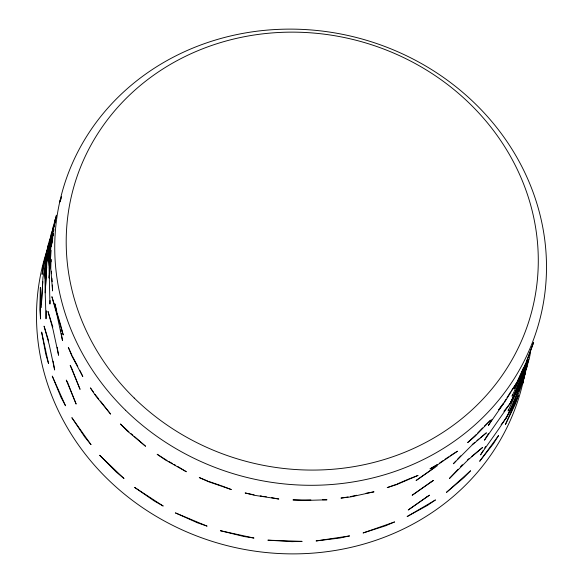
<?xml version="1.0" encoding="UTF-8"?>
<svg xmlns="http://www.w3.org/2000/svg" width="583" height="583" viewBox="0 0 583 583"><rect width="100%" height="100%" fill="white"/><g stroke="black" fill="none" stroke-linecap="round" stroke-linejoin="round"><path stroke-width="0.87" d="M41.284 307.554L42.916 277.836L46.706 255.93L46.523 257.671M46.334 310.783L46.028 318.799L45.204 292.819L46.837 263.108L50.473 242.076M50.08 300.507L49.949 304.064L48.797 255.74L52.587 233.834L50.714 246.23M49.278 275.409L49.125 278.091L50.757 248.373L53.337 233.477M49.387 273.616L51.1 250.435M41.378 303.852L42.821 281.618M46.742 266.883L45.204 292.819L44.876 270.468L53.046 226.772M45.146 270.76L44.782 274.25L45.197 278.71M45.328 269.018L46.341 259.42M49.803 249.05L48.695 259.515L49.285 265.761M49.985 247.301L50.444 242.943M53.126 235.423L53.359 233.696M53.702 231.108L53.928 229.381M54.27 226.794L54.496 225.067M527.936 361.919L528.162 360.258M45.182 271.591L44.782 274.25L46.815 252.075L52.193 233.273M46.123 265.389L46.385 263.618M46.655 261.847L48.666 248.562L51.1 238.36M49.234 255.973L48.695 259.515L50.736 237.339L55.13 221.955M49.635 253.321L49.905 251.543M50.174 249.772L50.444 248.001M52.186 241.267L51.333 246.215L54.248 224.134L56.427 215.185L54.773 223.384M52.47 239.62L52.754 237.973M48.557 243.665L42.093 274.418L43.302 265.28L49.132 241.508L51.049 236.443M47.937 249.83L51.093 234.14L52.762 230.015M52.033 234.228L55.006 219.405M528.584 359.667L527.178 366.641L520.823 382.31M530.545 352.3L529.138 359.274L511.859 400.288L510.081 403.574L484.451 440.187L488.612 433.315M525.115 371.983L522.689 383.534L526.886 366.241M527.309 364.506L527.732 362.779M49.708 243.752L50.991 238.534M503.894 411.285L510.081 403.574L520.626 383.905L527.039 363.552M523.388 377.441C517.223 407.174 497.088 430.465 480.53 454.922L483.307 450.338M512.625 394.523L512.042 396.207L522.74 372.522M508.704 409.259L508.128 410.935L520.153 383.957M519.985 383.869L518.819 387.258L520.626 383.905M522.04 377.944L527.01 363.552L520.779 379.89L510.081 403.574M514.898 401.993L515.481 400.295M518.702 390.982L523.097 378.287M61.616 196.653L59.502 202.512L61.077 198.635M526.048 362.371L533.634 342.381L526.099 363.326L514.002 388.839L523.592 367.611M523.075 378.258C516.225 393.802 512.588 411.62 501.103 424.613M525.217 374.009L516.859 394.625L506.168 418.303M522.062 371.633L525.757 363.194M514.002 388.839L524.54 369.17M492.067 419.345L488.365 425.452L503.165 404.085M484.692 448.05L485.617 446.52M504.638 401.461L506.029 399.231M506.962 397.744L510.672 391.805M511.604 390.37L516.349 383.395L504.484 402.394L498.749 409.74L503.683 402.889M455.811 461.146L453.341 463.784L471.713 445.405L486.404 432.819L480.312 437.84M457.67 459.171L460.759 455.877M458.078 469.293L449.42 478.512L467.792 460.14L482.491 447.555L471.654 456.474M460.555 466.662L462.406 464.68M476.464 434.313L467.661 442.57L474.883 436.47L490.624 420.146L484.458 426.064M477.696 433.038L482.615 427.929M472.186 444.53L474.897 442.3M476.93 440.624L478.956 438.955M467.595 459.819L468.943 458.704M434.838 467.326L416.073 480.53L437.345 465.708M439.706 462.938L443.423 460.395M444.902 459.375L448.619 456.832M450.091 455.855L457.436 451.22L438.431 464.243L430.006 468.87L437.476 464.403M397.169 483.992L409.004 478.92M409.827 478.599L418.062 475.422L396.527 484.641L387.214 487.614L396.374 484.327M350.696 496.556L356.665 495.259M366.088 493.262L374.024 491.819L350.777 496.891L340.946 498.093L348.036 496.971M310.877 499.937L292.965 499.901L302.949 500.513L327.012 499.791L322.479 499.777M260.2 495.841L261.956 496.111M263.713 496.373L266.344 496.782M271.438 497.642L278.827 499.026L254.873 495.368L245.13 492.963L254.122 494.865M208.532 481.347L221.132 485.69M221.97 485.974L231.327 489.56L208.401 481.66L199.269 477.557L207.694 481.004M167.051 460.497L157.148 454.266L165.317 459.907L186.327 471.742L177.83 466.568M168.589 461.364L172.444 463.529M173.982 464.396L175.519 465.263M128.872 431.843L120.382 423.987L127.276 430.954L145.568 446.272L134.228 436.332M130.876 433.526L132.888 435.21M98.767 399.064L95.014 394.297M100.4 401.06L110.617 414.112L95.743 395.908L90.387 387.884L93.469 392.162M72.256 355.994L77.787 366.357M71.286 367.428L70.2 365.344L80.06 389.349L71.643 368.128M79.776 370.285L82.801 376.516L71.928 356.118L68.32 347.351L71.898 355.207M56.216 310.571L51.902 296.696L57.032 315.126L62.498 340.538L61.259 333.447M52.834 327.034L47.988 311.431L53.111 329.861L58.577 355.266L57.185 347.293M48.644 340.902L44.068 326.159L49.191 344.597L54.656 370.001L53.111 361.132M57.098 313.056L60.887 325.839M61.098 326.662L63.212 334.919L56.74 313.115L55.021 303.932L56.908 312.226M60.647 329.898L60.953 331.669M51.348 271.175L51.559 273.799M51.916 278.171L52.2 281.669M52.339 285.036L52.579 290.924L50.772 268.552L51.005 259.311L51.042 261.833M524.19 376.727A247.185 226.678 14.9 0 1 225.082 545.112A247.185 226.678 14.9 0 1 46.64 251.608M40.38 287.361L39.826 309.697L40.57 318.952L40.38 287.361M50.976 239.453L50.626 241.194L51.056 239.46M518.265 395.813L515.146 404.478L505.403 424.548L518.265 395.813M498.45 435.683L493.539 443.546L479.671 461.291L498.45 435.683M470.445 470.86L463.937 477.615L446.483 492.365L470.445 470.86M430.917 482.054L412.152 495.266L433.424 480.443L430.917 482.054M426.996 496.789L408.231 509.994L429.511 495.171L426.996 496.789M435.348 500.003L427.485 505.388L407.116 516.567L435.348 500.003M394.487 521.974L385.582 525.793L363.078 532.971L394.487 521.974M349.45 535.937L339.831 538.036L316.066 540.944L349.45 535.937M301.958 541.359L292.003 541.658L267.881 540.179L301.958 541.359M253.838 538.029L243.927 536.513L220.374 530.705L253.838 538.029M206.936 526.077L197.455 522.805L175.381 512.887L206.936 526.077M163.065 505.957L154.371 501.059L134.622 487.417L163.065 505.957M123.895 478.439L116.33 472.106L99.664 455.265L123.895 478.439M90.948 444.589L84.79 437.061L71.855 417.668L90.948 444.589M65.478 405.71L60.975 397.271L52.259 376.071L65.478 405.71M67.723 382.856L66.28 380.08L76.14 404.085L67.723 382.856M48.469 363.289L45.795 354.267L41.633 332.07L48.469 363.289M134.214 398.043A237.296 217.612 14.9 0 0 529.83 318.252A237.296 217.612 14.9 0 0 242.696 37.042A237.296 217.612 14.9 0 0 134.214 398.043M125.585 410.264A247.185 226.678 14.9 0 0 537.686 327.143A247.185 226.678 14.9 0 0 238.593 34.222A247.185 226.678 14.9 0 0 125.585 410.264"/></g></svg>
